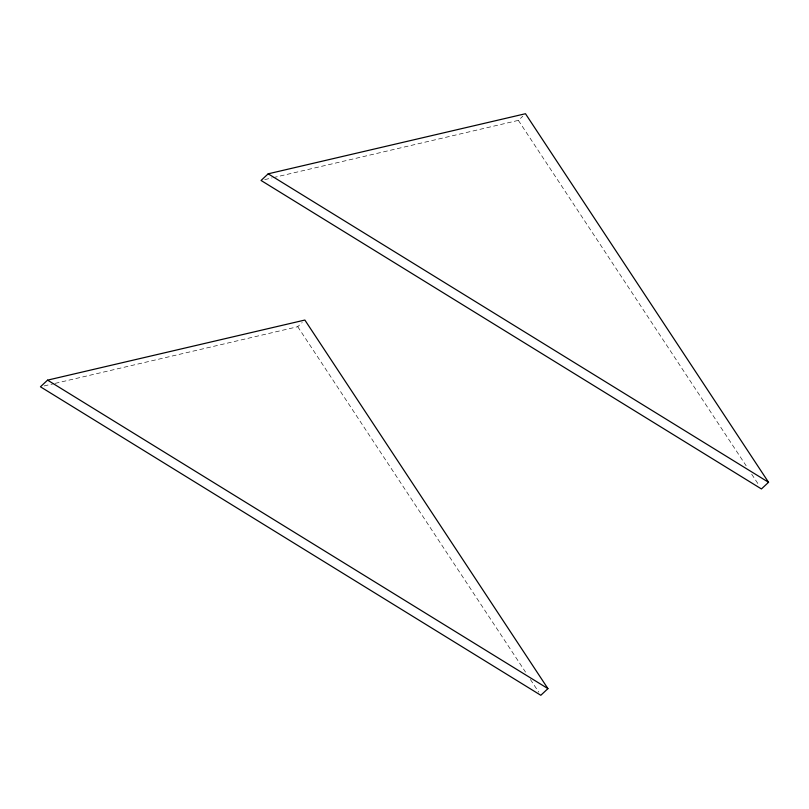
<?xml version="1.0" encoding="UTF-8"?>
<svg xmlns="http://www.w3.org/2000/svg" width="809" height="809" viewBox="0 0 809 809"><rect width="100%" height="100%" fill="white"/><g stroke="black" fill="none" stroke-linecap="round" stroke-linejoin="round"><path stroke-width="0.61" stroke-dasharray="4.04 3.03" d="M55.154 383.365L297.742 326.705L302.192 322.548M273.321 177.606L518.357 120.379L522.806 116.213M264.745 179.608L272.087 177.889M44.121 385.933L53.93 383.648M518.357 120.379L746.151 465.782M751.713 474.205L759.348 485.794M297.742 326.705L525.537 672.107M530.401 679.479L538.733 692.12"/><path stroke-width="1.21" d="M47.569 380.139L40.45 386.793L540.816 695.275L547.936 688.621L304.862 320.051L47.569 380.139L547.936 688.621M268.183 173.814L261.064 180.468L761.431 488.949L768.55 482.295L525.476 113.725L268.183 173.814L768.55 482.295"/></g></svg>
